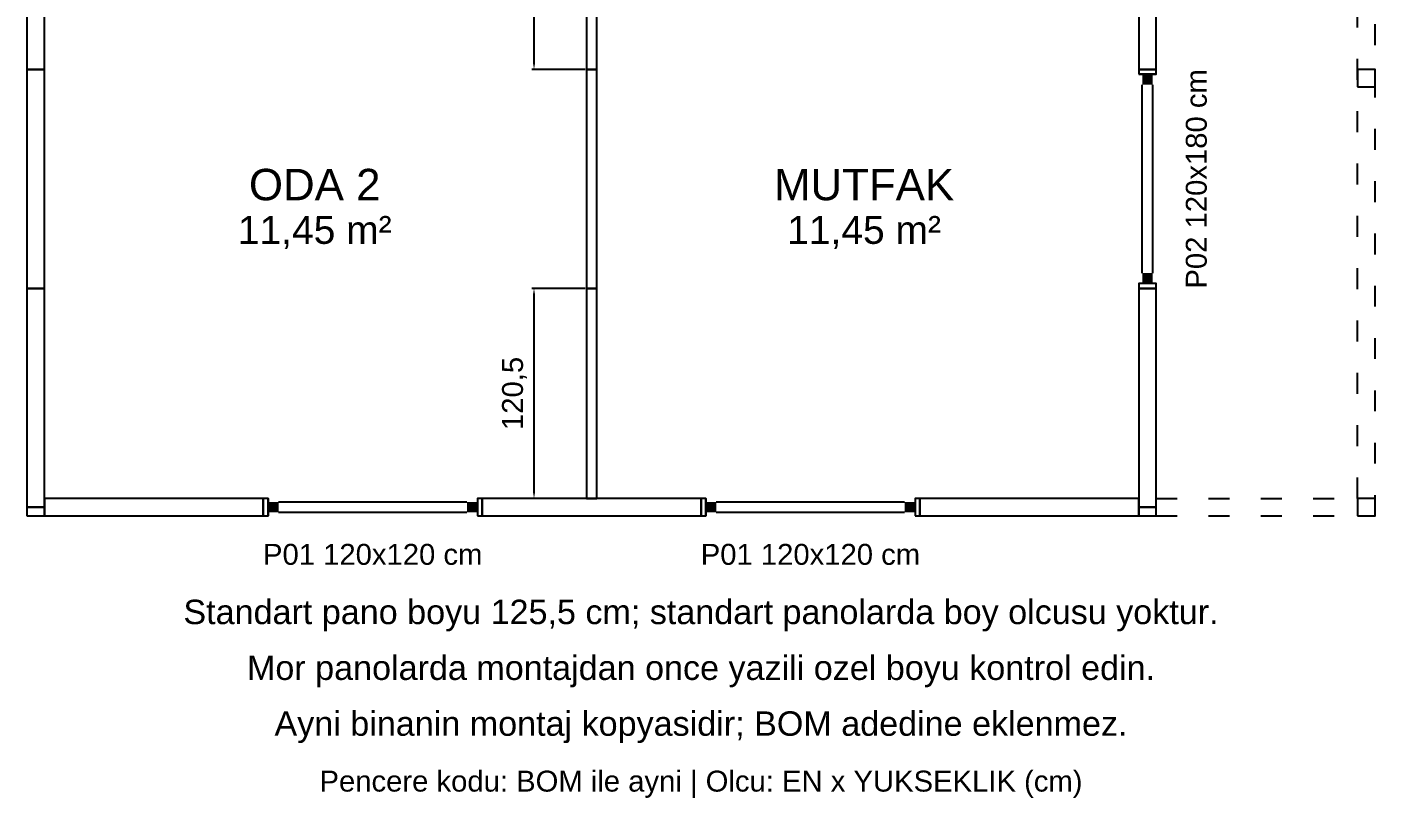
# Model space of a CAD drawing. Header units: centimetres. Extents: x -114 to 2948, y -828 to 1257.
# Drawn here: x 2146 to 2919, y -162 to 280 of the extents above; entities that cross this region are included whole.
import ezdxf
from ezdxf.enums import TextEntityAlignment as Align

# ---------------------------------------------------------------- set-up
doc = ezdxf.new("R2010")
doc.units = ezdxf.units.CM
doc.linetypes.add('VERANDA_KESIK', pattern=[30, 12, -18])
for name, color, linetype in [('KOSE_PROFIL_100', 8, 'Continuous'), ('MONTAJ_OZEL_OLCU', 6, 'Continuous'), ('MONTAJ_OZEL_PANO', 6, 'Continuous'), ('MONTAJ_STANDART', 7, 'Continuous'), ('MONTAJ_YAZI', 7, 'Continuous'), ('PENCERE', 10, 'Continuous'), ('VERANDA_PROFIL_100', 1, 'VERANDA_KESIK'), ('YENI_VERANDA_DIREK', 3, 'Continuous')]:
    doc.layers.add(name, color=color, linetype=linetype)
doc.styles.get("Standard").update_dxf_attribs({"font": 'Arial.ttf'})
doc.dimstyles.new('ISO-25', dxfattribs={"dimtxt": 12, "dimasz": 3, "dimexe": 1.25, "dimexo": 0.625, "dimgap": 4, "dimtad": 1, "dimtxsty": 'Standard', "dimcen": 2.5, "dimadec": 0, "dimazin": 0, "dimtfac": 1, "dimtmove": 0, "dimatfit": 3, "dimfxl": 1, "dimarcsym": 0})

# ---------------------------------------------------------------- blocks, each defined once
blk = doc.blocks.new('MNT_BOM_D01_1255p0_H_DOLU_PP')
at = {"color": 0}
blk.add_lwpolyline([(0, 0), (125.5, 0), (125.5, 10), (0, 10)], close=True, dxfattribs=at)
blk = doc.blocks.new('MNT_BOM_P01_PENCERE_1200x1200')
at = {"layer": 'PENCERE', "color": 1}
for p, q in [((53387.01, 8192.86), (53397.01, 8192.86)), ((53389.01, 8186.86), (53389.01, 8078.86)), ((53395.01, 8186.86), (53395.01, 8078.86)), ((53387.01, 8072.86), (53397.01, 8072.86))]:
    blk.add_line(p, q, dxfattribs=at)
for points in [[(53389.01, 8192.86), (53389.01, 8186.86), (53395.01, 8192.86), (53395.01, 8186.86)], [(53389.01, 8072.86), (53389.01, 8078.86), (53395.01, 8072.86), (53395.01, 8078.86)]]:
    blk.add_solid(points, dxfattribs=at)
blk = doc.blocks.new('MNT_BOM_D02_1255p0_H_P01_PP')
at = {"color": 0}
for points in [[(0, 0), (2.75, 0), (2.75, 10), (0, 10)], [(122.75, 0), (125.5, 0), (125.5, 10), (122.75, 10)]]:
    blk.add_lwpolyline(points, close=True, dxfattribs=at)
at = {"rotation": 270}
blk.add_blockref('MNT_BOM_P01_PENCERE_1200x1200', (-8070.11, 53397.01), dxfattribs=at)
blk = doc.blocks.new('MNT_BOM_D01_1255p0_V_DOLU_PP')
at = {"color": 0}
blk.add_lwpolyline([(0, 0), (10, 0), (10, 125.5), (0, 125.5)], close=True, dxfattribs=at)
blk = doc.blocks.new('MNT_BOM_P02_PENCERE_1200x1800')
at = {"layer": 'PENCERE', "color": 1}
for p, q in [((53839.87, 6703.82), (53839.87, 6713.82)), ((53845.87, 6711.82), (53953.87, 6711.82)), ((53959.87, 6703.82), (53959.87, 6713.82)), ((53845.87, 6705.82), (53953.87, 6705.82))]:
    blk.add_line(p, q, dxfattribs=at)
for points in [[(53839.87, 6705.82), (53845.87, 6705.82), (53839.87, 6711.82), (53845.87, 6711.82)], [(53959.87, 6705.82), (53953.87, 6705.82), (53959.87, 6711.82), (53953.87, 6711.82)]]:
    blk.add_solid(points, dxfattribs=at)
blk = doc.blocks.new('MNT_BOM_D03_1255p0_V_P02_PP')
at = {"color": 0}
for points in [[(0, 122.75), (10, 122.75), (10, 125.5), (0, 125.5)], [(0, 0), (10, 0), (10, 2.75), (0, 2.75)]]:
    blk.add_lwpolyline(points, close=True, dxfattribs=at)
at = {"rotation": 90}
blk.add_blockref('MNT_BOM_P02_PENCERE_1200x1800', (6713.82, -53837.12), dxfattribs=at)
blk = doc.blocks.new('*D231')
at = {"layer": 'Defpoints', "color": 0, "transparency": 16777216}
for p in [(2436.75, 130.5), (2466.75, 130.5), (2466.75, 10)]:
    blk.add_point(p, dxfattribs=at)
at = {"layer": 'MONTAJ_OZEL_OLCU', "color": 0, "lineweight": -2, "transparency": 16777216}
for p, q in [((2466.12, 130.5), (2435.5, 130.5)), ((2436.75, 13), (2436.75, 127.5)), ((2466.12, 10), (2435.5, 10))]:
    blk.add_line(p, q, dxfattribs=at)
at = {"layer": 'MONTAJ_OZEL_OLCU', "color": 0, "transparency": 16777216}
for points in [[(2436.25, 127.5), (2437.25, 127.5), (2436.75, 130.5)], [(2436.25, 13), (2437.25, 13), (2436.75, 10)]]:
    blk.add_solid(points, dxfattribs=at)
at = {"layer": 'MONTAJ_OZEL_OLCU', "color": 0, "transparency": 16777216, "insert": (2425.54, 70.25), "char_height": 12, "attachment_point": 5, "rotation": 90}
blk.add_mtext('120,5', dxfattribs=at)
blk = doc.blocks.new('MNT_BOM_I02_1205p0_V_DOLU_PP')
at = {"color": 0}
blk.add_lwpolyline([(0, 0), (6, 0), (6, 120.5), (0, 120.5)], close=True, dxfattribs=at)
blk = doc.blocks.new('MNT_BOM_I01_1255p0_V_DOLU_PP')
at = {"color": 0}
blk.add_lwpolyline([(0, 0), (6, 0), (6, 125.5), (0, 125.5)], close=True, dxfattribs=at)
blk = doc.blocks.new('*D232')
at = {"layer": 'Defpoints', "color": 0, "transparency": 16777216}
for p in [(2436.75, 378.5), (2466.75, 378.5), (2466.75, 256)]:
    blk.add_point(p, dxfattribs=at)
at = {"layer": 'MONTAJ_OZEL_OLCU', "color": 0, "lineweight": -2, "transparency": 16777216}
for p, q in [((2466.12, 378.5), (2435.5, 378.5)), ((2436.75, 259), (2436.75, 375.5)), ((2466.12, 256), (2435.5, 256))]:
    blk.add_line(p, q, dxfattribs=at)
at = {"layer": 'MONTAJ_OZEL_OLCU', "color": 0, "transparency": 16777216}
for points in [[(2436.25, 375.5), (2437.25, 375.5), (2436.75, 378.5)], [(2436.25, 259), (2437.25, 259), (2436.75, 256)]]:
    blk.add_solid(points, dxfattribs=at)
at = {"layer": 'MONTAJ_OZEL_OLCU', "color": 0, "transparency": 16777216, "insert": (2425.54, 317.25), "char_height": 12, "attachment_point": 5, "rotation": 90}
blk.add_mtext('122,5', dxfattribs=at)
blk = doc.blocks.new('MNT_BOM_I07_1225p0_V_DOLU_PP')
at = {"color": 0}
blk.add_lwpolyline([(0, 0), (6, 0), (6, 122.5), (0, 122.5)], close=True, dxfattribs=at)
blk = doc.blocks.new('MNT_BOM_B02_DIS_KOSE_100x50')
blk.add_lwpolyline([(0, 0), (10, 0), (10, 5), (0, 5)], close=True)
blk = doc.blocks.new('MNT_BOM_V03_VERANDA')
at = {"layer": 'VERANDA_PROFIL_100', "linetype": 'VERANDA_KESIK'}
for p, q in [((763, 10), (763, 502)), ((773, 0), (773, 502))]:
    blk.add_line(p, q, dxfattribs=at)
blk = doc.blocks.new('MNT_BOM_V04_VERANDA')
at = {"layer": 'VERANDA_PROFIL_100', "linetype": 'VERANDA_KESIK'}
for p, q in [((647.5, 10), (763, 10)), ((647.5, 0), (773, 0))]:
    blk.add_line(p, q, dxfattribs=at)
blk = doc.blocks.new('MNT_BOM_B04_VERANDA_DIKME')
at = {"layer": 'YENI_VERANDA_DIREK'}
blk.add_lwpolyline([(0, 0), (10, 0), (10, 10), (0, 10)], close=True, dxfattribs=at)

msp = doc.modelspace()

# ---------------------------------------------------------------- block references
at = {"layer": 'KOSE_PROFIL_100'}
for p in [(2146, 0), (2783.5, 0)]:
    msp.add_blockref('MNT_BOM_B02_DIS_KOSE_100x50', p, dxfattribs=at)
at = {"layer": 'MONTAJ_OZEL_PANO'}
for name, p in [('MNT_BOM_I07_1225p0_V_DOLU_PP', (2466.75, 256)), ('MNT_BOM_I02_1205p0_V_DOLU_PP', (2466.75, 10))]:
    msp.add_blockref(name, p, dxfattribs=at)
at = {"layer": 'MONTAJ_STANDART'}
for name, p in [('MNT_BOM_D01_1255p0_V_DOLU_PP', (2146, 256)), ('MNT_BOM_D01_1255p0_V_DOLU_PP', (2783.5, 256)), ('MNT_BOM_D01_1255p0_V_DOLU_PP', (2146, 130.5)), ('MNT_BOM_I01_1255p0_V_DOLU_PP', (2466.75, 130.5)), ('MNT_BOM_D03_1255p0_V_P02_PP', (2783.5, 130.5)), ('MNT_BOM_D01_1255p0_V_DOLU_PP', (2146, 5)), ('MNT_BOM_D01_1255p0_V_DOLU_PP', (2783.5, 5)), ('MNT_BOM_D01_1255p0_H_DOLU_PP', (2156, 0)), ('MNT_BOM_D02_1255p0_H_P01_PP', (2281.5, 0)), ('MNT_BOM_D01_1255p0_H_DOLU_PP', (2407, 0)), ('MNT_BOM_D02_1255p0_H_P01_PP', (2532.5, 0)), ('MNT_BOM_D01_1255p0_H_DOLU_PP', (2658, 0))]:
    msp.add_blockref(name, p, dxfattribs=at)
at = {"layer": 'VERANDA_PROFIL_100'}
for name in ['MNT_BOM_V03_VERANDA', 'MNT_BOM_V04_VERANDA']:
    msp.add_blockref(name, (2146, 0), dxfattribs=at)
at = {"layer": 'YENI_VERANDA_DIREK'}
for p in [(2909, 246), (2909, 0)]:
    msp.add_blockref('MNT_BOM_B04_VERANDA_DIKME', p, dxfattribs=at)

# ---------------------------------------------------------------- texts
at = {"layer": 'MONTAJ_YAZI', "color": 4}
msp.add_text('P02 120x180 cm', height=12, rotation=90, dxfattribs=at).set_placement((2816.5, 193.25), align=Align.MIDDLE_CENTER)
at = {"layer": 'MONTAJ_YAZI'}
for s, height, p in [('ODA 2', 18, (2311, 190)), ('MUTFAK', 18, (2626, 190)), ('11,45 m²', 16, (2311, 164)), ('11,45 m²', 16, (2626, 164)), ('Standart pano boyu 125,5 cm; standart panolarda boy olcusu yoktur.', 14, (2532.5, -55)), ('Mor panolarda montajdan once yazili ozel boyu kontrol edin.', 14, (2532.5, -87)), ('Ayni binanin montaj kopyasidir; BOM adedine eklenmez.', 14, (2532.5, -119))]:
    msp.add_text(s, height=height, dxfattribs=at).set_placement(p, align=Align.MIDDLE_CENTER)
at = {"layer": 'MONTAJ_YAZI', "color": 4}
for s, p in [('P01 120x120 cm', (2344.25, -22)), ('P01 120x120 cm', (2595.25, -22)), ('Pencere kodu: BOM ile ayni | Olcu: EN x YUKSEKLIK (cm)', (2532.5, -152))]:
    msp.add_text(s, height=12, dxfattribs=at).set_placement(p, align=Align.MIDDLE_CENTER)

# ---------------------------------------------------------------- dimensions: what is measured, and where the dimension line sits
at = {"layer": 'MONTAJ_OZEL_OLCU'}
for base, p1, p2, picture, middle in [((2436.75, 378.5), (2466.75, 256), (2466.75, 378.5), '*D232', (2425.539, 317.25)), ((2436.75, 130.5), (2466.75, 10), (2466.75, 130.5), '*D231', (2425.539, 70.25))]:
    dim = msp.add_linear_dim(base=base, p1=p1, p2=p2, angle=90, dimstyle='ISO-25', dxfattribs=at)
    dim.commit()
    dim.dimension.update_dxf_attribs({"geometry": picture, "text_midpoint": middle})

doc.saveas('drawing.dxf')
